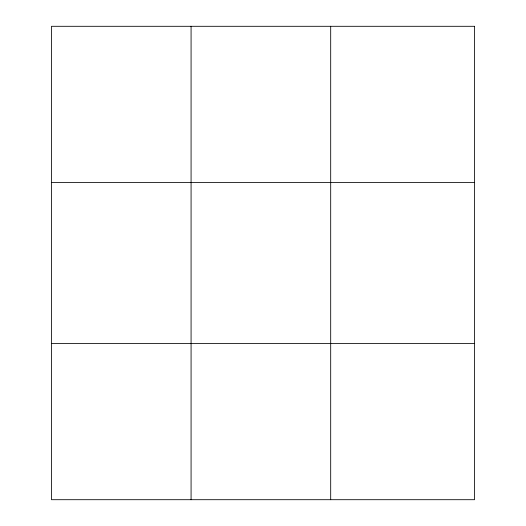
<?xml version="1.0" encoding="UTF-8"?>
<svg xmlns="http://www.w3.org/2000/svg" width="526" height="526" viewBox="0 0 526 526"><rect width="100%" height="100%" fill="white"/><g stroke="black" fill="none" stroke-linecap="round" stroke-linejoin="round"><path stroke-width="0.79" d="M191.076 499.7L191.076 26.3M330.69 499.7L330.69 26.3M51.469 182.522L474.531 182.522M51.469 343.478L474.531 343.478M474.531 26.3L474.531 499.7L51.469 499.7L51.469 26.3L474.531 26.3"/></g></svg>
